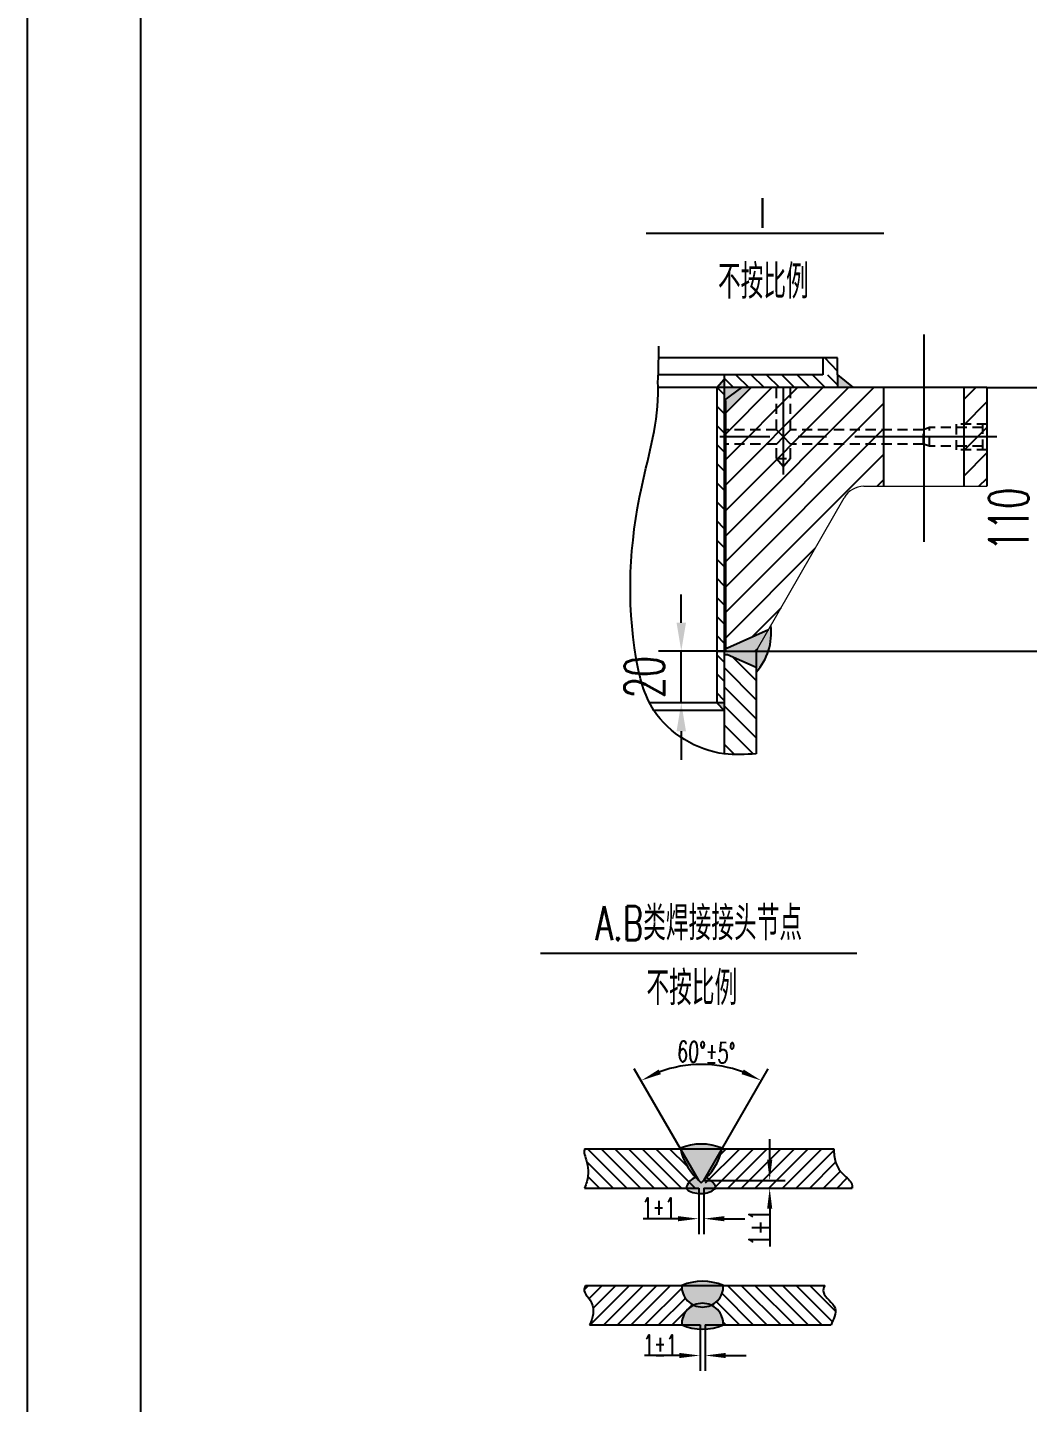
# Model space of a CAD drawing. Extents: x -80 to 3280, y -80 to 4672.
# Drawn here: x -80 to 625, y 711 to 1680 of the extents above; entities that cross this region are included whole.
import ezdxf

# ---------------------------------------------------------------- set-up
doc = ezdxf.new("R2010")
doc.units = 0
doc.header["$LTSCALE"] = 80
for name, pattern in [('CENT2', [0.55, 0.4, -0.05, 0.05, -0.05]), ('CENTER', [2, 1.25, -0.25, 0.25, -0.25]), ('HIDDEN2', [0.14, 0.09, -0.05])]:
    doc.linetypes.add(name, pattern=pattern)
doc.layers.get('0').update_dxf_attribs({"linetype": 'CONTINUOUS'})
doc.layers.get('DEFPOINTS').update_dxf_attribs({"linetype": 'CONTINUOUS'})
for name, color, linetype in [('1轮廓实线层', 7, 'CONTINUOUS'), ('2细线层', 3, 'CONTINUOUS'), ('5剖面线层', 2, 'CONTINUOUS'), ('6文字层', 3, 'CONTINUOUS'), ('7标注层', 4, 'CONTINUOUS'), ('8符号标注层', 31, 'CONTINUOUS'), ('A', 2, 'CONTINUOUS'), ('B', 7, 'CONTINUOUS'), ('C', 1, 'CENTER'), ('C2', 1, 'CENT2'), ('E2', 3, 'HIDDEN2'), ('图框层', 7, 'CONTINUOUS')]:
    doc.layers.add(name, color=color, linetype=linetype)
doc.styles.add('HZ', font='romans.shx', dxfattribs={"width": 0.618, "bigfont": 'hzfs.shx'})
doc.styles.add('PC_TEXTSTYLE', font='romans.shx', dxfattribs={"width": 0.618, "bigfont": 'hzfs.shx'})
doc.dimstyles.new('TH_GBDIM', dxfattribs={"dimscale": 8, "dimtxt": 3.5, "dimasz": 2.5, "dimexe": 2, "dimexo": 0, "dimgap": 1.5, "dimtad": 1, "dimdec": 1, "dimzin": 0, "dimdsep": 46, "dimtxsty": 'PC_TEXTSTYLE', "dimcen": 2.5, "dimadec": 0, "dimazin": 0, "dimtfac": 0.714286, "dimtdec": 4, "dimtmove": 0, "dimatfit": 3, "dimfxl": 0, "dimtolj": 1, "dimtzin": 0, "dimarcsym": 0})
pattern_1 = [(45, (-1255.522283103639, -310.7235322724405), (-8.980256121069152, 8.980256121069154), [])]

# ---------------------------------------------------------------- blocks, each defined once
blk = doc.blocks.new('ARROW')
at = {"layer": 'B'}
blk.add_lwpolyline([(0, 0, 0, 0.25, 0), (-1, 0, 0.25, 0.25, 0)], format="xyseb", dxfattribs=at)
blk = doc.blocks.new('*D5')
at = {"layer": '7标注层', "color": 0, "lineweight": -2, "ltscale": 10}
for p, q in [((381.0650884800454, 1260.017201750613), (381.0650884800454, 1280.017201750613)), ((411.3180384081879, 1240.017201750613), (365.0650884800454, 1240.017201750613)), ((381.0650884800454, 1203.535800044537), (381.0650884800454, 1240.017201750613)), ((406.1151396476734, 1203.535800044537), (365.0650884800454, 1203.535800044537)), ((381.0650884800454, 1183.535800044537), (381.0650884800454, 1163.535800044537))]:
    blk.add_line(p, q, dxfattribs=at)
at = {"layer": '7标注层', "color": 0, "ltscale": 10}
for points in [[(377.7317551467121, 1260.017201750613), (384.3984218133787, 1260.017201750613), (381.0650884800454, 1240.017201750613)], [(377.7317551467121, 1183.535800044537), (384.3984218133787, 1183.535800044537), (381.0650884800454, 1203.535800044537)]]:
    blk.add_solid(points, dxfattribs=at)
at = {"layer": 'DEFPOINTS', "color": 0, "ltscale": 10}
for p in [(381.0650884800454, 1240.017201750613), (411.3180384081879, 1240.017201750613), (406.1151396476734, 1203.535800044537)]:
    blk.add_point(p, dxfattribs=at)
at = {"layer": '7标注层', "color": 0, "ltscale": 10, "insert": (355.0650884800452, 1221.776500897575), "char_height": 28, "attachment_point": 5, "rotation": 90, "style": 'PC_TEXTSTYLE'}
blk.add_mtext('\\A1;20{}{}', dxfattribs=at)
blk = doc.blocks.new('*D8')
at = {"layer": '7标注层', "color": 0, "lineweight": -2, "ltscale": 10}
for p, q in [((596.589466979617, 1425.713727449423), (654.044788463807, 1425.713727449423)), ((638.044788463807, 1405.713727449423), (638.044788463807, 1260.017201750613)), ((406.1151396476734, 1240.017201750613), (654.044788463807, 1240.017201750613))]:
    blk.add_line(p, q, dxfattribs=at)
at = {"layer": '7标注层', "color": 0, "ltscale": 10}
for points in [[(634.7114551304736, 1405.713727449423), (641.3781217971404, 1405.713727449423), (638.044788463807, 1425.713727449423)], [(634.7114551304736, 1260.017201750613), (641.3781217971404, 1260.017201750613), (638.044788463807, 1240.017201750613)]]:
    blk.add_solid(points, dxfattribs=at)
at = {"layer": 'DEFPOINTS', "color": 0, "ltscale": 10}
for p in [(596.589466979617, 1425.713727449423), (406.1151396476734, 1240.017201750613), (638.044788463807, 1240.017201750613)]:
    blk.add_point(p, dxfattribs=at)
at = {"layer": '7标注层', "color": 0, "ltscale": 10, "insert": (612.0447884638069, 1332.865464600018), "char_height": 28, "attachment_point": 5, "rotation": 90, "style": 'PC_TEXTSTYLE'}
blk.add_mtext('\\A1;110', dxfattribs=at)

msp = doc.modelspace()

# ---------------------------------------------------------------- hatches: boundary and pattern name
at = {"layer": '1轮廓实线层', "ltscale": 10}
h = msp.add_hatch(dxfattribs=at)
h.set_pattern_fill('ANSI31', color=256, scale=2.4, angle=90, style=0)
h.set_pattern_definition([(135, (-1216.181460690932, -194.6581637030522), (-5.388153672641494, -5.388153672641491), [])])
h.paths.add_polyline_path([(491.3285838186785, 1425.713727449423), (491.3285838186785, 1434.756468217029), (411.3180384081843, 1434.756468217029), (411.3180384081843, 1425.713727449423)])
h = msp.add_hatch(dxfattribs=at)
h.set_pattern_fill('ANSI31', color=256, scale=3, angle=270, style=0)
h.set_pattern_definition([(315, (-743.4585047191376, -347.460391484557), (6.735192090801866, 6.735192090801863), [])])
h.paths.add_polyline_path([(411.3180384081879, 1425.713727449424), (406.1151396476744, 1425.713727449424), (406.1151396476744, 1203.535800044537), (411.3180384081879, 1203.535800044537)])
h = msp.add_hatch(dxfattribs=at)
h.set_pattern_fill('ANSI31', color=256, scale=3, angle=270, style=0)
h.set_pattern_definition([(315, (-1255.522283103639, -310.7235322724405), (6.735192090801867, 6.735192090801863), [])])
edge = h.paths.add_edge_path()
edge.add_line((433.9466098367584, 1228.66540959572), (413.568330034298, 1237.69026640068))
edge.add_line((413.5683300342962, 1237.69026640068), (411.3180384081861, 1237.69026640068))
edge.add_line((411.3180384081879, 1237.69026640068), (411.3180384081879, 1167.631807060721))
edge.add_spline(control_points=[(411.3180384081879, 1167.631807060723), (418.8645612462014, 1166.684557742105), (426.4055855414799, 1167.158182401414), (433.9466098367584, 1167.631807060719)], knot_values=[0, 0, 0, 4.334310688136611e-13, 37.71428571428394, 37.71428571428394, 37.71428571428394, 37.71428571428394], degree=3, periodic=0)
edge.add_line((433.9466098367584, 1167.631807060723), (433.9466098367584, 1228.665409595722))
at = {"layer": '5剖面线层'}
h = msp.add_hatch(color=256, dxfattribs=at)
h.paths.add_polyline_path([(411.3180384081843, 1425.713727449423), (411.3180384081843, 1416.571311142439), (423.7189338816515, 1425.713727449423)])
h.paths.add_polyline_path([(406.1151396476725, 1425.713727449423), (411.3180384081852, 1425.713727449423), (411.3180384081843, 1431.598021292296)])
h.paths.add_polyline_path([(502.2265560578371, 1425.713727449423), (491.3285838186785, 1434.756468217029), (491.3285838186785, 1425.713727449423)])
at = {"layer": '5剖面线层', "ltscale": 10}
msp.add_hatch(color=256, dxfattribs=at).paths.add_polyline_path([(430.3138191789876, 1425.713727449424), (423.7189338816534, 1425.713727449424), (411.3180384081843, 1416.571311142441), (411.3180384081843, 1406.717946678626)])
h = msp.add_hatch(color=256, dxfattribs=at)
h.paths.add_polyline_path([(433.9466098367584, 1240.017201750614), (433.2026720226304, 1240.017201750614), (411.3180384081879, 1240.017201750614), (411.3180384081879, 1237.69026640068), (413.5683300342962, 1237.69026640068), (433.9466098367584, 1228.66540959572)])
h.paths.add_polyline_path([(442.6700022967389, 1255.232291915348), (413.5683300342962, 1242.344137100549), (411.3180384081879, 1242.344137100549), (411.3180384081879, 1240.017201750614), (433.2026720226277, 1240.017201750614), (434.9462961767013, 1241.760825904688)])
h.paths.add_polyline_path([(444.209709994172, 1257.91780578524), (433.9466098367584, 1240.017201750612), (433.9466098367584, 1225.153372273134, 0.2130096549563975)])
h.paths.add_polyline_path([(411.3180384081879, 1203.535800044537), (406.1151396476744, 1203.535800044537), (411.3180384081879, 1198.237514806747)])
h = msp.add_hatch(color=256, dxfattribs=at)
h.paths.add_polyline_path([(380.4175579846005, 889.6977424670413, 0.001951179630434887), (380.4844306005725, 889.3766161497763), (409.7341560862769, 889.3766161497763, 0.001951179630429625), (409.8010287022498, 889.6977424670413, 0.2008108923488524)])
h.paths.add_polyline_path([(380.4844306005725, 889.3766161497763, 0.001121766941614582), (380.5240108529306, 889.1922343732213), (393.3409925919432, 866.9925708015726, 0.01386762515348464), (395.1092933434193, 865.474004286622, 0.01386762515347963), (396.8775940949072, 866.9925708015726), (409.6945758339198, 889.192234373224, 0.001121766941595029), (409.7341560862769, 889.3766161497763)])
edge = h.paths.add_edge_path()
edge.add_spline(control_points=[(390.9915913162831, 869.3004751131771), (389.4465777566093, 868.3710818277132), (386.6057119823336, 866.6621767123115), (384.5884558100352, 862.9033878708146), (384.7805859442342, 861.6209928801777)], knot_values=[0, 0, 0, 0, 0.7708928226088828, 1.417465252427888, 1.417465252427891, 1.417465252427891, 1.417465252427891], degree=3, periodic=0)
edge.add_line((384.7805859442342, 861.6209928801777), (393.3409925919439, 861.6209928801777))
edge.add_line((393.3409925919432, 861.6209928801777), (393.3409925919427, 857.931489082202))
edge.add_spline(control_points=[(393.3409925919432, 857.9314890822002), (394.6048694395968, 857.8227498057181), (395.6509427679066, 857.7929572716507), (396.8775940949072, 857.9314890822002)], knot_values=[2.712137682944589, 2.712137682944589, 2.712137682944589, 2.712137682945464, 3.203332336135187, 3.203332336135318, 3.203332336135318, 3.203332336135318], degree=3, periodic=0)
edge.add_line((396.8775940949072, 857.9314890822002), (396.8775940949064, 861.6209928801752))
edge.add_line((396.8775940949072, 861.6209928801777), (405.0153120487338, 861.6209928801777))
edge.add_spline(control_points=[(405.0153120487357, 861.62099288018), (405.6501981252768, 863.1660250807797), (404.030040087363, 865.0304440437444), (401.7200119180106, 866.9925708015699)], knot_values=[4.444309740614313, 4.444309740614373, 4.444309740614373, 4.444309740614373, 5.445477504136376, 5.445477504136376, 5.445477504136376, 5.445477504136376], degree=3, periodic=0)
edge.add_line((401.7200119180106, 866.9925708015699), (396.8775940949076, 866.9925708015709))
edge.add_arc((368.6225986563022, 898.1053757384179), 42.02798351424162, 309.0660376469781, 312.24405950719176, ccw=False)
edge.add_arc((421.5959880305263, 898.1053757384259), 42.02798351424167, 223.2650524149329, 230.9339623530417, ccw=False)
h = msp.add_hatch(color=256, dxfattribs=at)
edge = h.paths.add_edge_path()
edge.add_line((393.3409925919432, 857.9314890822002), (393.3409925919432, 861.6209928801767))
edge.add_line((393.3409925919432, 861.6209928801777), (384.7805859442339, 861.6209928801777))
edge.add_spline(control_points=[(384.7805859442342, 861.6209928801777), (385.1653001329851, 859.0531731544322), (390.0097134348762, 858.2180999857715), (393.3409925919432, 857.9314890822002)], knot_values=[23.62442087379703, 23.62442087379703, 23.62442087379703, 23.62442087379753, 45.2022947157411, 45.2022947157411, 45.2022947157411, 45.20229471575609], degree=3, periodic=0)
edge = h.paths.add_edge_path()
edge.add_spline(control_points=[(396.8775940949072, 857.9314890822002), (399.976664025944, 858.2814824006985), (404.2283517568503, 859.7058792298999), (405.0153120487357, 861.6209928801777)], knot_values=[53.38887226891844, 53.38887226892061, 53.38887226892061, 53.38887226892061, 74.07182901023698, 74.07182901023805, 74.07182901023805, 74.07182901023805], degree=3, periodic=0)
edge.add_line((405.0153120487357, 861.6209928801777), (398.826428060732, 861.6209928801777))
edge.add_line((398.8264280607245, 861.6209928801777), (396.8775940949028, 861.6209928801777))
edge.add_line((396.8775940949072, 861.6209928801777), (396.8775940949072, 857.9314890822012))
edge = h.paths.add_edge_path()
edge.add_line((409.6945758339198, 889.192234373224), (398.3974455260501, 869.6250307002666))
edge.add_spline(control_points=[(398.3974455260495, 869.6250307002663), (398.6171673950612, 869.4564888793377), (398.8368892640719, 869.2879470584112), (399.0556817017268, 869.1195368748527)], knot_values=[96.71006603405648, 96.71006603405648, 96.71006603405648, 96.71006603405648, 98.11257993439594, 98.11257993439594, 98.11257993439594, 98.11257993439594], degree=3, periodic=0)
edge.add_arc((368.622598656324, 898.1053757384259), 42.02798351424158, 316.3952557405635, 347.7559404928221)
h.paths.add_polyline_path([(393.3409925919432, 866.9925708015726), (380.5240108529306, 889.1922343732213, 0.1562019243649345)])
edge = h.paths.add_edge_path()
edge.add_line((396.8775940949072, 866.9925708015699), (401.7200119180089, 866.9925708015699))
edge.add_spline(control_points=[(401.7200119180106, 866.9925708015699), (400.8960019889619, 867.6924808511319), (399.9842116347281, 868.4048234316683), (399.0556817017268, 869.1195368748554)], knot_values=[90.75795840227117, 90.75795840227117, 90.75795840227117, 90.75795840227117, 96.7100660340565, 96.7100660340565, 96.7100660340565, 96.7100660340565], degree=3, periodic=0)
edge.add_arc((368.622598656324, 898.1053757384259), 42.02798351424158, 312.24405950717664, 316.3952557405638, ccw=False)
h = msp.add_hatch(color=256, dxfattribs=at)
edge = h.paths.add_edge_path()
edge.add_spline(control_points=[(399.0556817017268, 869.1195368748527), (398.8368892640719, 869.2879470584112), (398.6171673950612, 869.4564888793377), (398.3974455260495, 869.6250307002663)], knot_values=[96.7100660340565, 96.7100660340565, 96.7100660340565, 96.7100660340565, 98.11257993439595, 98.11257993439595, 98.11257993439595, 98.11257993439595], degree=3, periodic=0)
edge.add_line((398.3974455260495, 869.6250307002663), (396.8775940949067, 866.9925708015705))
edge.add_arc((368.622598656324, 898.1053757384259), 42.02798351424158, 312.2440595071772, 316.3952557405635)
h.paths.add_polyline_path([(393.3409925919432, 866.9925708015726), (380.5240108529306, 889.1922343732213, 0.1562019243649345)])
at = {"layer": '8符号标注层', "ltscale": 10}
h = msp.add_hatch(dxfattribs=at)
h.set_pattern_fill('ANSI31', scale=4, style=0)
h.set_pattern_definition(pattern_1)
h.paths.add_polyline_path([(448.1211014061573, 1425.713727449423), (430.3138191789858, 1425.713727449423), (412.3868993313326, 1407.786807601771), (412.3868993313326, 1395.952337861278), (448.1211014061573, 1395.952337861278)])
h.paths.add_polyline_path([(523.9070212831484, 1425.713727449423), (458.1223827000285, 1425.713727449423), (458.1223827000285, 1395.952337861278), (523.9070212831484, 1395.952337861278)])
h.paths.add_polyline_path([(596.5894669796162, 1425.713727449423), (580.4784498545796, 1425.713727449423), (580.4784498545796, 1399.951697214341), (596.5894669796162, 1399.951697214341)])
h.paths.add_polyline_path([(593.6735478320024, 1397.519704535678), (580.4784498545796, 1397.519704535678), (580.4784498545796, 1390.951697214341), (593.6735478320034, 1390.951697214341)])
h.paths.add_polyline_path([(593.6735478320043, 1390.951697214341), (580.4784498545796, 1390.951697214341), (580.4784498545796, 1384.383689893004), (593.6735478320034, 1384.383689893004)])
h.paths.add_polyline_path([(593.6735478320024, 1384.383689893004), (580.4784498545796, 1384.383689893004), (580.4784498545796, 1381.951697214341), (593.6735478320034, 1381.951697214341)])
h.paths.add_polyline_path([(596.5894669796162, 1399.951697214341), (593.6735478320034, 1399.951697214341), (593.6735478320034, 1390.951697214341), (596.5894669796162, 1390.951697214341)])
h.paths.add_polyline_path([(593.6735478320034, 1399.951697214341), (580.4784498545796, 1399.951697214341), (580.4784498545796, 1397.519704535678), (593.6735478320034, 1397.519704535678)])
h.paths.add_polyline_path([(596.5894669796162, 1390.951697214341), (593.6735478320034, 1390.951697214341), (593.6735478320034, 1381.951697214341), (596.5894669796171, 1381.951697214341)])
h.paths.add_polyline_path([(523.9070212831484, 1395.952337861278), (458.1223827000304, 1395.952337861278), (453.1217420530938, 1390.951697214341), (523.9070212831484, 1390.951697214342)])
h.paths.add_polyline_path([(523.9070212831484, 1390.951697214341), (453.1217420530938, 1390.951697214341), (458.1223827000304, 1385.951056567407), (523.9070212831484, 1385.951056567407)])
h.paths.add_polyline_path([(458.1223827000285, 1425.713727449423), (453.1217420530929, 1425.713727449423), (453.1217420530938, 1390.951697214341), (458.1223827000285, 1395.952337861276)])
h.paths.add_polyline_path([(453.1217420530938, 1425.713727449423), (448.1211014061573, 1425.713727449424), (448.1211014061573, 1395.952337861278), (453.1217420530938, 1390.951697214342)])
h.paths.add_polyline_path([(448.1211014061564, 1395.952337861278), (412.3868993313326, 1395.952337861278), (412.3868993313326, 1390.951697214341), (453.1217420530938, 1390.951697214341)])
h.paths.add_polyline_path([(453.1217420530938, 1390.951697214341), (412.3868993313326, 1390.951697214341), (412.3868993313326, 1385.951056567407), (448.1211014061573, 1385.951056567407)])
h.paths.add_polyline_path([(453.1217420530938, 1390.951697214341), (448.1211014061591, 1385.951056567408), (448.1211014061573, 1375.83676506554), (453.1217420530938, 1375.83676506554)])
h.paths.add_polyline_path([(458.1223827000304, 1385.951056567407), (453.1217420530938, 1390.951697214341), (453.1217420530938, 1375.83676506554), (458.1223827000304, 1375.83676506554)])
h.paths.add_polyline_path([(523.9070212831484, 1385.951056567407), (458.1223827000304, 1385.951056567407), (458.1223827000304, 1375.836765065543), (453.121742053092, 1370.175497529762), (448.1211014061573, 1375.836765065543), (448.1211014061582, 1385.951056567407), (412.3868993313336, 1385.951056567407), (412.3868993313336, 1242.344137100548), (413.5683300342953, 1242.344137100548), (442.6700022967352, 1255.232291915346), (495.9420492674562, 1348.147863653993, -0.2687570287460611), (509.8225069575428, 1356.18966697926), (523.9070212831484, 1356.189666979261)])
h.paths.add_polyline_path([(453.1217420530938, 1375.83676506554), (448.1211014061582, 1375.83676506554), (453.1217420530938, 1370.175497529762)], flags=17)
h = msp.add_hatch(dxfattribs=at)
h.set_pattern_fill('ANSI31', scale=4, style=0)
h.set_pattern_definition(pattern_1)
h.paths.add_polyline_path([(596.5894669796162, 1381.951697214341), (580.4784498545796, 1381.951697214342), (580.4784498545796, 1356.18966697926), (596.5894669796162, 1356.18966697926)])
at = {"layer": 'B'}
h = msp.add_hatch(dxfattribs=at)
h.set_pattern_fill('ANSI31', color=256, scale=54.58752000000208, angle=90, style=0)
h.set_pattern_definition([(135, (-1701.307908288694, 483.4648956851029), (-4.82490069501972, -4.824900695019718), [])])
edge = h.paths.add_edge_path()
edge.add_spline(control_points=[(312.9052393733346, 889.3766161497763), (312.6488261082541, 888.4385605005707), (312.4042310815075, 885.95553466556), (314.4653805747002, 880.7583031209188), (315.6825947649913, 873.9809149583734), (315.0027841367473, 867.212101131804), (313.4469254440883, 863.0969405098731), (312.9080054622646, 861.6209928801777)], knot_values=[30.76125525496882, 30.76125525496882, 30.76125525496882, 30.76125525496882, 37.81160882426123, 48.91143483122909, 65.71651279611726, 83.34697327022103, 93.44253624044805, 93.44253624044805, 93.44253624044805, 93.44253624044805], degree=3, periodic=0)
edge.add_line((312.9080054622646, 861.6209928801777), (391.3921586261205, 861.6209928801777))
edge.add_arc((401.1032866687301, 861.9662175313292), 9.7172623675458, 148.0125511485252, 182.0359724814959, ccw=False)
edge.add_arc((421.5959880305263, 897.7842494211609), 42.02798351424123, 191.5397927055082, 226.8665398666597, ccw=False)
edge.add_line((380.4175579846005, 889.3766161497763), (312.9052393733306, 889.3766161497763))
h = msp.add_hatch(dxfattribs=at)
h.set_pattern_fill('ANSI31', color=256, scale=54.58752000000208, style=0)
h.set_pattern_definition([(45, (-1701.307908288694, 483.4648956851029), (-4.824900695019719, 4.824900695019718), [])])
h.paths.add_polyline_path([(409.8010287022498, 889.3766161497763, -0.1553745203743203), (397.3571336849946, 867.1137767322812, -0.003659961289499414), (397.4316069341949, 866.9925708015699), (443.4147843440887, 866.9925708015699), (443.4147843440887, 881.5492428015698), (443.4147843440887, 889.3766161497763)])
edge = h.paths.add_edge_path()
edge.add_line((443.4147843440887, 889.3766161497763), (443.4147843440887, 881.5492428015704))
edge.add_line((443.4147843440887, 881.5492428015698), (443.4147843440887, 866.99257080157))
edge.add_line((443.4147843440887, 866.9925708015699), (397.4316069342034, 866.9925708015699))
edge.add_arc((389.1153000181203, 861.9662175313292), 9.717262367545795, -2.035972481495776, 31.14865125650232, ccw=False)
edge.add_line((398.8264280607245, 861.6209928801777), (454.3322883440827, 861.6209928801777))
edge.add_line((454.3322883440851, 861.6209928801777), (501.4728705322839, 861.6209928801777))
edge.add_spline(control_points=[(501.4728705322914, 861.6209928801777), (501.6104634750327, 862.9041145466651), (501.2006326690125, 866.9426036147636), (493.8461985289568, 871.6511093836359), (489.1904541926724, 880.0333326840582), (488.6100474063232, 886.0886322820857), (488.6758820179475, 889.3766161497763)], knot_values=[25.13971056522433, 25.13971056522433, 25.13971056522433, 25.13971056522433, 34.27798731141304, 55.63514639071416, 74.83858938042698, 96.42545135799958, 96.42545135799958, 96.42545135799958, 96.42545135799958], degree=3, periodic=0)
edge.add_line((488.6758820179475, 889.3766161497763), (443.4147843440858, 889.3766161497763))
h = msp.add_hatch(color=256, dxfattribs=at)
h.paths.add_polyline_path([(410.7287645208362, 792.9851745229273, 0.2008108923488615), (381.3452938031969, 792.9851745229273)])
h.paths.add_polyline_path([(381.3452938031969, 792.9851745229273, 0.3041965282187871), (389.8950124823868, 779.107362888129, -0.1085773706118935), (396.0370291620166, 780.4276093478961, -0.1085773706119076), (402.1790458416453, 779.107362888129, 0.3041965282187793), (410.7287645208362, 792.9851745229273)])
h.paths.add_polyline_path([(396.0370291620166, 777.7871164283647, -0.1085773706119785), (389.8950124823868, 779.107362888129, 0.3041965282188105), (381.3452938031969, 765.229551253331), (394.2687284105396, 765.229551253331), (394.2687284105396, 762.3203955144163, 0.02324533799348789), (397.8053299134936, 762.3203955144163), (397.8053299134936, 765.229551253331), (410.7287645208362, 765.229551253331, 0.3041965282188026), (402.1790458416453, 779.107362888129, -0.1085773706118227)])
h.paths.add_polyline_path([(397.8053299134936, 762.3203955144163, 0.0876907342987564), (410.7287645208362, 765.229551253331), (397.8053299134936, 765.229551253331)], flags=16)
h.paths.add_polyline_path([(381.3452938031969, 765.229551253331, 0.08769073429877525), (394.2687284105396, 762.3203955144163), (394.2687284105396, 765.229551253331)], flags=16)
h = msp.add_hatch(dxfattribs=at)
h.set_pattern_fill('ANSI31', color=256, scale=54.58752000000208, style=0)
h.set_pattern_definition([(45, (-1700.380172470108, 542.906753257822), (-4.824900695019719, 4.824900695019718), [])])
edge = h.paths.add_edge_path()
edge.add_spline(control_points=[(313.5802149479241, 792.9851745229278), (312.5842348570723, 791.3056668194793), (311.8850993542037, 787.8717817006564), (320.0984768783837, 780.6893060426246), (319.2774352851229, 771.2108653042137), (316.6764135353078, 765.84908863751), (316.344177935649, 765.2295512533315)], knot_values=[24.31870464748023, 24.31870464748023, 24.31870464748023, 24.31870464748023, 38.02293395651736, 52.75457354039241, 86.81015224662752, 91.40100707529868, 91.40100707529868, 91.40100707529868, 91.40100707529868], degree=3, periodic=0)
edge.add_line((316.344177935649, 765.2295512533308), (381.3452938031897, 765.2295512533308))
edge.add_arc((395.9700584198763, 765.7921795419652), 14.63558303193491, 114.52481986288149, 182.2031354340978, ccw=False)
edge.add_arc((395.9700584198763, 792.4225462342952), 14.63558303193492, 177.796864565909, 245.4751801371185, ccw=False)
edge.add_line((381.3452938031896, 792.9851745229282), (313.580214947924, 792.9851745229282))
h = msp.add_hatch(dxfattribs=at)
h.set_pattern_fill('ANSI31', color=256, scale=54.58752000000208, angle=90, style=0)
h.set_pattern_definition([(135, (-1700.380172470108, 542.906753257822), (-4.82490069501972, -4.824900695019718), [])])
edge = h.paths.add_edge_path()
edge.add_arc((396.1039999041495, 792.4225462342952), 14.63558303193492, -65.47518013711851, 2.203135434091621, ccw=False)
edge.add_arc((396.1039999041495, 765.7921795419652), 14.63558303193493, -2.203135434097817, 65.47518013711789, ccw=False)
edge.add_line((410.7287645208362, 765.2295512533308), (486.7610308677563, 765.2295512533308))
edge.add_spline(control_points=[(486.7610308677577, 765.2295512533315), (488.221408507764, 769.2270743441773), (493.4905609962425, 778.1774679636487), (479.7751648085541, 785.7859187593426), (481.3916431500711, 791.406898550857), (482.2619452990484, 792.9851745229278)], knot_values=[15.14598950535742, 15.14598950535742, 15.14598950535742, 15.14598950535742, 41.49076299693347, 72.70092547542771, 84.47966247555775, 84.47966247555775, 84.47966247555775, 84.47966247555775], degree=3, periodic=0)
edge.add_line((482.2619452990484, 792.9851745229282), (410.7287645208372, 792.9851745229284))
for points in [[(396.0370291620166, 780.4276093478961, 0.1085773706119085), (389.8950124823868, 779.107362888129), (402.1790458416453, 779.107362888129, 0.1085773706118942)], [(402.1790458416453, 779.107362888129, 0.1085773706119066), (396.0370291620166, 780.4276093478961, 0.1085773706118999), (389.8950124823868, 779.107362888129, 0.108577370611893), (396.0370291620166, 777.7871164283647, 0.1085773706119134)]]:
    msp.add_hatch(color=256, dxfattribs=at).paths.add_polyline_path(points)

# ---------------------------------------------------------------- linework, layer by layer
for q in [(502.2265560578362, 1425.713727449423), (491.3285838186785, 1425.713727449423)]:
    msp.add_line((491.3285838186785, 1434.756468217029), q)
at = {"layer": '1轮廓实线层', "ltscale": 14}
msp.add_line((491.3285838186785, 1437.290422796222), (482.3350809762051, 1446.699769183755), dxfattribs=at)
at = {"layer": '1轮廓实线层', "ltscale": 10}
for p, q in [((411.3180384081852, 1406.717946678623), (430.3138191789867, 1425.713727449423)), ((433.2026720226304, 1240.017201750613), (434.9462961766976, 1241.760825904684))]:
    msp.add_line(p, q, dxfattribs=at)
at = {"layer": '2细线层', "ltscale": 10}
msp.add_line((-80, -80), (-80, 4672), dxfattribs=at)
at = {"layer": '5剖面线层', "color": 2, "lineweight": 0, "ltscale": 10}
for p, q in [((423.7189338816488, 1425.713727449423), (411.3180384081888, 1416.571311142441)), ((540.0180384081859, 1425.713727449423), (423.7189338816488, 1425.713727449423)), ((596.5894669796171, 1425.713727449423), (540.0180384081859, 1425.713727449419)), ((596.5894669796171, 1356.18966697926), (596.5894669796171, 1425.713727449423)), ((411.3180384081888, 1416.571311142441), (411.3180384081888, 1240.017201750613)), ((412.3868993313326, 1416.571311142441), (412.3868993313326, 1240.017201750613)), ((433.9466098367584, 1240.017201750613), (495.9420492674562, 1348.147863653993)), ((509.8225069575428, 1356.18966697926), (540.0180384081859, 1356.18966697926)), ((540.0180384081859, 1356.18966697926), (596.5894669796171, 1356.18966697926)), ((411.3180384081888, 1240.017201750613), (433.9466098367584, 1240.017201750613))]:
    msp.add_line(p, q, dxfattribs=at)
at = {"layer": '5剖面线层', "color": 2}
for p, q in [((523.9070212831484, 1356.18966697926), (523.9070212831484, 1425.713727449423)), ((580.4784498545796, 1356.18966697926), (580.4784498545796, 1425.713727449423))]:
    msp.add_line(p, q, dxfattribs=at)
at = {"layer": '5剖面线层', "color": 1, "lineweight": 0, "ltscale": 10}
for p, q in [((552.192735568864, 1356.189666979259), (552.192735568864, 1425.713727449422)), ((552.192735568864, 1425.713727449418), (552.192735568864, 1356.189666979259))]:
    msp.add_line(p, q, dxfattribs=at)
at = {"layer": '5剖面线层', "ltscale": 10}
for p, q in [((413.5683300342962, 1242.344137100548), (442.670002296737, 1255.232291915346)), ((411.3180384081888, 1242.344137100548), (413.5683300342962, 1242.344137100548)), ((411.3180384081888, 1237.690266400679), (413.5683300342962, 1237.690266400679)), ((413.5683300342962, 1237.690266400679), (433.9466098367584, 1228.66540959572))]:
    msp.add_line(p, q, dxfattribs=at)
at = {"layer": '5剖面线层', "color": 2, "lineweight": 0, "ltscale": 10}
msp.add_arc((509.8225069575428, 1340.18966697926), 16, 90, 150.1727053412371, dxfattribs=at)
at = {"layer": '5剖面线层', "ltscale": 10}
msp.add_arc((402.3687802737795, 1253.034400380214), 42.12494567612646, 318.5577344335612, 6.657077828084106, dxfattribs=at)
at = {"layer": '6文字层', "ltscale": 14}
msp.add_line((356.246235020004, 1534.497325978316), (523.8752224398959, 1534.497325978316), dxfattribs=at)
at = {"layer": '8符号标注层', "color": 7, "ltscale": 10}
msp.add_open_spline([(433.9466098367584, 1167.631807060719), (426.4055855414799, 1167.158182401414), (399.4695077876559, 1165.466424073932), (359.5596104391034, 1189.756800384894), (341.5499192134066, 1262.111232388314), (345.8746793886412, 1340.158715963555), (365.9962603237973, 1403.657465224934), (364.4660612535699, 1430.846606125046), (364.9887168456407, 1433.735146201931), (365.2626211881307, 1454.994924835236)], degree=3, knots=[0, 0, 0, 0, 37.71428571428351, 134.7131228666039, 199.0794884378452, 400.9839978261211, 518.9850798419847, 528.7922362467801, 534.4074976033646, 534.4074976033646, 534.4074976033646, 534.4074976033646], dxfattribs=at)
at = {"layer": 'A', "ltscale": 10}
for p, q in [((491.3285838186785, 1446.699769183755), (365.1446574122747, 1446.699769183755)), ((480.917200289331, 1446.699769183755), (480.917200289331, 1434.756468217029)), ((491.3285838186785, 1434.756468217029), (491.3285838186785, 1446.699769183755)), ((480.917200289332, 1434.75646821703), (365.2499130078904, 1434.756468217029)), ((411.3180384081852, 1434.756468217029), (411.3180384081888, 1167.631807060719)), ((596.5894669796171, 1425.713727449423), (364.7008564918751, 1425.713727449423)), ((406.1151396476735, 1425.713727449423), (411.3180384081888, 1431.5980212923)), ((406.1151396476735, 1425.713727449423), (406.1151396476735, 1203.535800044534)), ((411.3180384081888, 1416.571311142441), (423.7189338816524, 1425.713727449423)), ((596.5894669796171, 1425.713727449423), (596.5894669796171, 1356.18966697926)), ((433.9466098367584, 1240.017201750613), (433.2026720226304, 1240.017201750613)), ((433.9466098367584, 1240.017201750613), (433.9466098367584, 1167.631807060719)), ((406.1151396476735, 1203.535800044534), (358.7354431706399, 1203.535800044534)), ((406.1151396476735, 1203.535800044537), (411.3180384081888, 1198.237514806747)), ((411.3180384081888, 1203.535800044537), (406.1151396476735, 1203.535800044537)), ((411.3180384081888, 1203.535800044537), (411.3180384081888, 1203.535800044537)), ((411.3180384081888, 1198.237514806747), (361.8160238979717, 1198.237514806747))]:
    msp.add_line(p, q, dxfattribs=at)
at = {"layer": 'A'}
for p, q in [((312.9052393733273, 889.3766161497756), (488.6758820179448, 889.3766161497756)), ((312.9080054622591, 861.6209928801777), (393.340992591935, 861.6209928801777)), ((396.8775940949045, 861.6209928801777), (501.4728705322786, 861.6209928801777)), ((313.5802149479177, 792.985174522928), (482.2619452990511, 792.985174522928)), ((316.3441779356435, 765.229551253331), (394.2687284105323, 765.229551253331)), ((397.8053299134945, 765.229551253331), (486.7610308677549, 765.229551253331))]:
    msp.add_line(p, q, dxfattribs=at)
for centre, radius, start, end in [((395.1092933434202, 854.5918506682005), 38.05615228639755, 67.29080148307165, 112.7091985169284), ((421.5959880305281, 898.105375738427), 42.02798351424162, 191.5397927055037, 231.0863056175476), ((368.6225986563186, 898.105375738427), 42.02798351424162, 308.9136943824523, 348.4602072944962)]:
    msp.add_arc(centre, radius, start, end, dxfattribs=at)
msp.add_spline([(390.9915913162831, 869.3004751131778), (386.6001547199612, 865.9059885265456), (384.7805859442342, 861.6209928801782), (393.3409925919432, 857.9314890822006), (396.8775940949072, 857.9314890822006), (405.0153120487357, 861.6209928801782), (398.3974455260495, 869.625030700267)], degree=3, dxfattribs=at)
at = {"layer": 'B'}
for p, q in [((281.8530705256899, 1027.191164873206), (504.8194565964559, 1027.191164873206)), ((393.340992591935, 866.9925708015708), (347.8513925919342, 945.782869217559)), ((396.8775940949045, 866.9925708015708), (442.3671940949062, 945.782869217559)), ((443.4147843440851, 881.5492428015714), (443.4147843440851, 896.105914801572)), ((396.8775940949045, 866.9925708015708), (454.3322883440833, 866.9925708015708)), ((393.340992591935, 861.6209928801777), (393.340992591935, 829.1384008102568)), ((396.8775940949045, 861.6209928801777), (396.8775940949045, 829.1384008102568)), ((398.8264280607245, 861.6209928801777), (454.3322883440833, 861.6209928801777)), ((443.4147843440851, 847.0643208801785), (443.4147843440851, 820.4984316371756)), ((378.784320591938, 840.0559048102568), (354.0984147895124, 840.0559048102568)), ((411.4342660949023, 840.0559048102568), (425.9909380949057, 840.0559048102568)), ((394.2687284105323, 765.229551253331), (394.2687284105323, 732.7469591834115)), ((397.8053299134945, 765.229551253331), (397.8053299134945, 732.7469591834115)), ((379.712056410528, 743.664463183411), (355.0261506081024, 743.664463183411)), ((412.3620019134987, 743.664463183411), (426.9186739134957, 743.664463183411))]:
    msp.add_line(p, q, dxfattribs=at)
for centre, radius, start, end in [((395.1092933434202, 863.9297840569379), 84.80198118475349, 69.84721386565874, 110.1527861343413), ((396.0370291620166, 757.87928272409), 38.05615228639755, 67.29080148307165, 112.7091985169284), ((395.9700584198763, 792.4225462342956), 14.63558303193492, 177.7968645659095, 270.2621798023187), ((396.1039999041504, 792.4225462342956), 14.63558303193492, 269.7378201976813, 2.203135434090498), ((395.9700584198763, 765.7921795419652), 14.63558303193492, 89.73782019768129, 182.2031354340905), ((396.1039999041504, 765.7921795419652), 14.63558303193492, 357.7968645659095, 90.26217980231871), ((396.0370291620166, 800.3354430521722), 38.05615228639755, 247.2908014830715, 292.7091985169284)]:
    msp.add_arc(centre, radius, start, end, dxfattribs=at)
for points, knots in [([(312.9052393733346, 889.376616149777), (312.6488261082541, 888.4385605005714), (312.4042310815075, 885.9555346655604), (314.4653805747002, 880.7583031209197), (315.6825947649913, 873.9809149583739), (315.0027841367473, 867.2121011318045), (313.4469254440883, 863.0969405098735), (312.9080054622646, 861.6209928801782)], [30.76125525496882, 30.76125525496882, 30.76125525496882, 30.76125525496882, 37.81160882426123, 48.91143483122909, 65.71651279611726, 83.34697327022103, 93.44253624044805, 93.44253624044805, 93.44253624044805, 93.44253624044805]), ([(488.6758820179475, 889.376616149777), (488.6100474063232, 886.0886322820861), (489.1904541926724, 880.0333326840589), (493.8461985289568, 871.6511093836364), (501.2006326690125, 866.9426036147643), (501.6104634750327, 862.9041145466658), (501.4728705322914, 861.6209928801782)], [25.13971056522434, 25.13971056522434, 25.13971056522434, 25.13971056522434, 46.72657254279693, 65.93001553250976, 87.28717461181087, 96.42545135799958, 96.42545135799958, 96.42545135799958, 96.42545135799958]), ([(313.5802149479241, 792.9851745229278), (312.5842348570723, 791.3056668194793), (311.8850993542037, 787.8717817006564), (320.0984768783837, 780.6893060426246), (319.2774352851229, 771.2108653042137), (316.6764135353078, 765.84908863751), (316.344177935649, 765.2295512533315)], [24.31870464748023, 24.31870464748023, 24.31870464748023, 24.31870464748023, 38.02293395651736, 52.75457354039241, 86.81015224662752, 91.40100707529868, 91.40100707529868, 91.40100707529868, 91.40100707529868]), ([(482.2619452990484, 792.9851745229278), (481.3916431500711, 791.406898550857), (479.7751648085541, 785.7859187593426), (493.4905609962425, 778.1774679636487), (488.221408507764, 769.2270743441773), (486.7610308677577, 765.2295512533315)], [15.14598950535741, 15.14598950535741, 15.14598950535741, 15.14598950535741, 26.92472650548746, 58.1348889839817, 84.47966247555775, 84.47966247555775, 84.47966247555775, 84.47966247555775])]:
    msp.add_open_spline(points, degree=3, knots=knots, dxfattribs=at)
at = {"layer": 'C'}
for p, q in [((453.1217420530938, 1364.42968835524), (453.1217420530929, 1425.713727449423)), ((603.5313574613629, 1390.951697214341), (408.144771767069, 1390.951697214341))]:
    msp.add_line(p, q, dxfattribs=at)
at = {"layer": 'C2', "ltscale": 10}
msp.add_line((552.192735568864, 1463.233409118828), (552.192735568864, 1317.083796646717), dxfattribs=at)
at = {"layer": 'E2'}
for p, q in [((448.1211014061573, 1395.952337861278), (448.1211014061573, 1425.713727449423)), ((458.1223827000285, 1395.952337861278), (458.1223827000285, 1425.713727449423)), ((448.1211014061573, 1395.952337861278), (411.3180384081888, 1395.952337861278)), ((453.1217420530938, 1390.951697214341), (448.1211014061573, 1395.952337861278)), ((453.1217420530938, 1390.951697214341), (458.1223827000304, 1395.952337861278)), ((551.8451786218211, 1395.952337861278), (458.1223827000322, 1395.952337861278)), ((556.0278869992071, 1397.519704535679), (551.8451786218211, 1395.952337861278)), ((551.8451786218211, 1385.951056567407), (551.8451786218211, 1395.952337861278)), ((556.0278869992071, 1384.383689893004), (556.0278869992071, 1397.519704535679)), ((593.6735478320034, 1397.519704535679), (556.0278869992071, 1397.519704535679)), ((574.9894669796186, 1399.951697214341), (574.9894669796186, 1381.951697214341)), ((596.5894669796171, 1399.951697214341), (574.9894669796186, 1399.951697214341)), ((593.6735478320034, 1381.951697214341), (593.6735478320034, 1399.951697214341)), ((448.1211014061573, 1385.951056567407), (411.3180384081888, 1385.951056567407)), ((448.1211014061573, 1385.951056567407), (453.1217420530938, 1390.951697214341)), ((448.1211014061573, 1375.83676506554), (448.1211014061591, 1385.951056567409)), ((458.1223827000304, 1385.951056567407), (453.1217420530938, 1390.951697214341)), ((551.8451786218211, 1385.951056567407), (458.1223827000304, 1385.951056567407)), ((458.1223827000304, 1375.83676506554), (458.1223827000304, 1385.951056567409)), ((556.0278869992071, 1384.383689893004), (551.8451786218211, 1385.951056567407)), ((593.6735478320034, 1384.383689893004), (556.0278869992071, 1384.383689893004)), ((596.5894669796171, 1381.951697214341), (574.9894669796186, 1381.951697214341)), ((448.1211014061591, 1375.83676506554), (458.1223827000322, 1375.83676506554)), ((448.1211014061591, 1375.83676506554), (453.121742053092, 1370.175497529763)), ((458.1223827000285, 1375.83676506554), (453.1217420530938, 1370.175497529763))]:
    msp.add_line(p, q, dxfattribs=at)
at = {"layer": '图框层', "ltscale": 10}
msp.add_line((0, 0), (0, 4592), dxfattribs=at)

# ---------------------------------------------------------------- block references
at = {"layer": 'B', "yscale": 14.55667200000062, "zscale": 14.55667200000056}
for p, xscale, rotation in [((352.7083027510362, 937.3704540541812), 14.55667199999967, 205.0763930671673), ((437.5102839357914, 937.3704540541894), 14.55667199999828, 334.9236069328444), ((443.4147843440851, 866.9925708015708), 14.55667200000062, 270), ((443.4147843440851, 861.6209928801777), 14.55667200000062, 90), ((396.8775940949045, 840.0559048102568), 14.55667199999734, 180), ((397.8053299134945, 743.664463183411), 14.55667199999734, 180)]:
    msp.add_blockref('ARROW', p, dxfattribs=dict(at, xscale=xscale, rotation=rotation))
at = {"layer": 'B', "xscale": 14.55667199999734, "yscale": 14.55667200000062, "zscale": 14.55667200000056}
for p in [(393.340992591935, 840.0559048102568), (394.2687284105323, 743.664463183411)]:
    msp.add_blockref('ARROW', p, dxfattribs=at)

# ---------------------------------------------------------------- texts
at = {"layer": '6文字层', "ltscale": 14, "style": 'PC_TEXTSTYLE', "width": 0.6669999957084656}
for s, p in [('Ⅰ', (430.3785837631167, 1535.873126104482)), ('不按比例', (406.9408682464473, 1488.379328869436)), ('A.B类焊接接头节点', (320.6084888158584, 1036.24783890566)), ('不按比例', (356.500855992268, 990.5376484890553))]:
    msp.add_text(s, height=24, dxfattribs=at).set_placement(p)
at = {"layer": 'B', "char_height": 14.55667200000056, "attachment_point": 5, "style": 'HZ'}
for s, insert, rotation in [('60°±5°', (398.6285102278762, 957.329432344779), 357.8), ('1+1', (436.095507704089, 833.8109283335855), 90)]:
    msp.add_mtext(s, dxfattribs=dict(at, insert=insert, rotation=rotation))
for insert in [(365.2015347793131, 847.3751814502573), (366.1292705979104, 750.9837398234135)]:
    msp.add_mtext('1±1', dxfattribs=dict(at, insert=insert))

# ---------------------------------------------------------------- dimensions: what is measured, and where the dimension line sits
at = {"layer": '7标注层', "ltscale": 10}
dim = msp.add_linear_dim(base=(638.044788463807, 1240.017201750613), p1=(596.5894669796171, 1425.713727449423), p2=(406.1151396476735, 1240.017201750613), angle=90, text='110', dimstyle='TH_GBDIM', dxfattribs=at)
dim.commit()
dim.dimension.update_dxf_attribs({"geometry": '*D8', "text_midpoint": (612.0447884638069, 1332.865464600018)})
dim = msp.add_linear_dim(base=(381.0650884800454, 1240.017201750613), p1=(406.1151396476735, 1203.535800044537), p2=(411.3180384081879, 1240.017201750613), angle=90, text='20{}{}', dimstyle='TH_GBDIM', override={"dimgap": 1.5, "dimtad": 1, "dimdec": 1, "dimlfac": 1, "dimse1": 0, "dimse2": 0, "dimsd1": 0, "dimsd2": 0}, dxfattribs=at)
dim.commit()
dim.dimension.update_dxf_attribs({"geometry": '*D5', "text_midpoint": (381.0650884800452, 1221.776500897575), "dimtype": 160})

doc.saveas('drawing.dxf')
